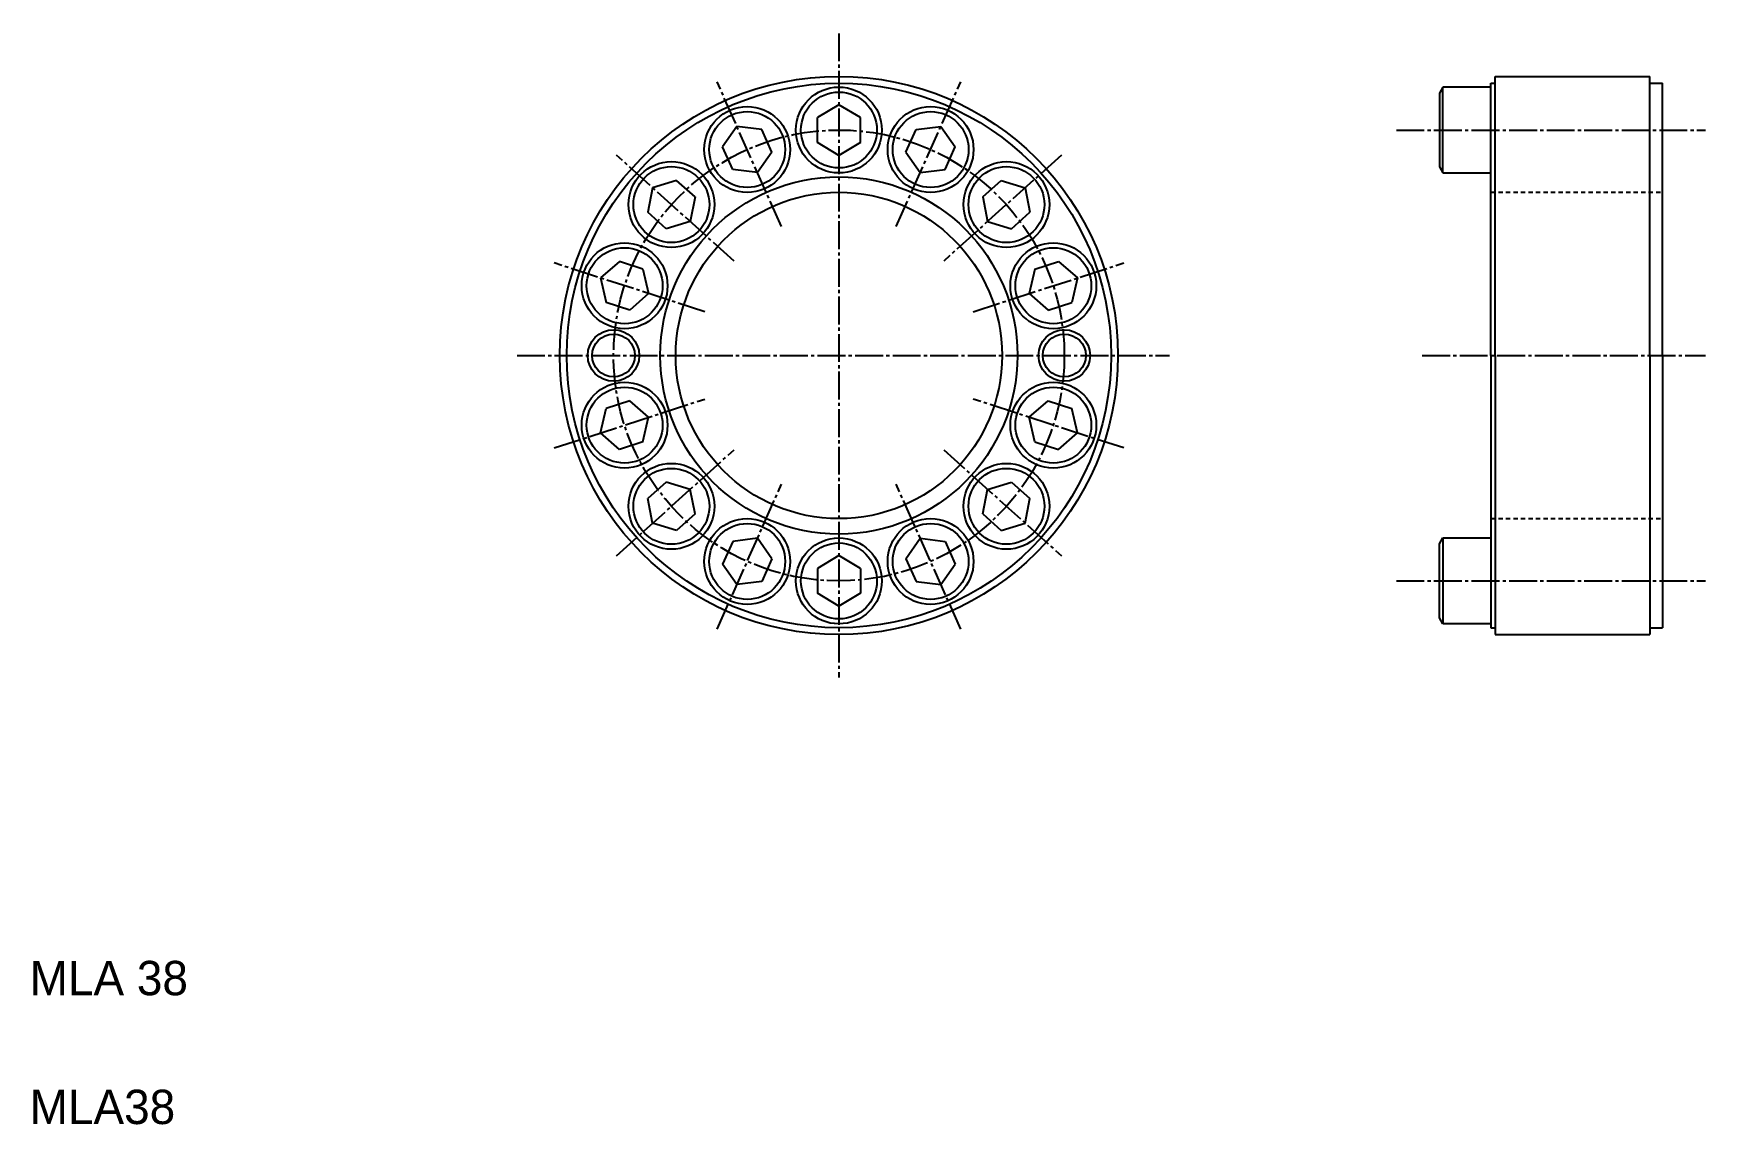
# Model space of a CAD drawing. Extents: x 10 to 205, y 10 to 137.
import ezdxf

# ---------------------------------------------------------------- set-up
doc = ezdxf.new("R2010")
doc.units = 0
doc.header["$LTSCALE"] = 0.25
doc.linetypes.add('CENTER', pattern=[17.5, 13, -1.5, 1.5, -1.5])
doc.linetypes.add('DASHED', pattern=[3.5, 2, -1.5])
doc.layers.get('0').update_dxf_attribs({"linetype": 'CONTINUOUS'})
doc.layers.add('CENTER', color=1, linetype='CENTER')

msp = doc.modelspace()

# ---------------------------------------------------------------- linework, layer by layer
for p, q in [((174.58, 130.74), (174.18, 130.05)), ((174.58, 120.74), (174.58, 130.74)), ((180.18, 130.74), (174.58, 130.74)), ((180.18, 99.49), (180.18, 131.19)), ((180.18, 131.19), (180.68, 131.19)), ((180.18, 120.74), (180.18, 130.74)), ((180.68, 99.49), (180.68, 131.99)), ((180.68, 131.99), (198.68, 131.99)), ((198.68, 99.49), (198.68, 131.99)), ((198.68, 131.19), (200.18, 131.19)), ((200.18, 99.49), (200.18, 131.19)), ((104.25, 128.69), (101.75, 127.19)), ((106.75, 127.19), (104.25, 128.69)), ((174.18, 130.05), (174.18, 121.44)), ((101.75, 124.3), (101.75, 127.19)), ((106.75, 124.3), (106.75, 127.19)), ((92.37, 126.17), (90.7, 123.78)), ((95.27, 125.81), (92.37, 126.17)), ((96.44, 123.17), (95.27, 125.81)), ((112.06, 123.17), (113.23, 125.81)), ((113.23, 125.81), (116.13, 126.17)), ((116.13, 126.17), (117.8, 123.78)), ((91.88, 121.14), (90.7, 123.78)), ((96.44, 123.17), (94.77, 120.78)), ((104.25, 122.79), (101.75, 124.3)), ((106.75, 124.3), (104.25, 122.79)), ((112.06, 123.17), (113.73, 120.78)), ((116.62, 121.14), (117.8, 123.78)), ((94.77, 120.78), (91.88, 121.14)), ((113.73, 120.78), (116.62, 121.14)), ((174.18, 121.44), (174.58, 120.74)), ((174.58, 120.74), (180.18, 120.74)), ((175.98, 120.74), (175.98, 120.74)), ((177.38, 120.74), (177.38, 120.74)), ((82.55, 119.03), (82, 116.17)), ((85.34, 119.88), (82.55, 119.03)), ((87.49, 117.95), (85.34, 119.88)), ((121.01, 117.95), (123.16, 119.88)), ((123.16, 119.88), (125.95, 119.03)), ((125.95, 119.03), (126.5, 116.17)), ((87.49, 117.95), (86.94, 115.08)), ((121.01, 117.95), (121.57, 115.08)), ((84.14, 114.23), (82, 116.17)), ((86.94, 115.08), (84.14, 114.23)), ((121.57, 115.08), (124.36, 114.23)), ((124.36, 114.23), (126.5, 116.17)), ((78.68, 110.43), (76.48, 108.52)), ((81.43, 109.54), (78.68, 110.43)), ((81.43, 109.54), (82.09, 106.69)), ((127.07, 109.54), (126.41, 106.69)), ((127.07, 109.54), (129.82, 110.43)), ((129.82, 110.43), (132.02, 108.52)), ((76.48, 108.52), (77.14, 105.67)), ((132.02, 108.52), (131.36, 105.67)), ((79.89, 104.78), (77.14, 105.67)), ((82.09, 106.69), (79.89, 104.78)), ((126.41, 106.69), (128.62, 104.78)), ((128.62, 104.78), (131.36, 105.67)), ((180.18, 99.49), (180.18, 67.79)), ((180.68, 99.49), (180.68, 66.99)), ((198.68, 99.49), (198.68, 66.99)), ((200.18, 99.49), (200.18, 67.79)), ((79.89, 94.21), (77.14, 93.31)), ((82.09, 92.29), (79.89, 94.21)), ((126.41, 92.29), (128.62, 94.21)), ((128.62, 94.21), (131.36, 93.31)), ((76.48, 90.47), (77.14, 93.31)), ((81.43, 89.45), (82.09, 92.29)), ((127.07, 89.45), (126.41, 92.29)), ((132.02, 90.47), (131.36, 93.31)), ((78.68, 88.56), (76.48, 90.47)), ((129.82, 88.56), (132.02, 90.47)), ((81.43, 89.45), (78.68, 88.56)), ((127.07, 89.45), (129.82, 88.56)), ((84.14, 84.75), (82, 82.82)), ((86.94, 83.9), (84.14, 84.75)), ((87.49, 81.04), (86.94, 83.9)), ((121.01, 81.04), (121.57, 83.9)), ((121.57, 83.9), (124.36, 84.75)), ((124.36, 84.75), (126.5, 82.82)), ((82.55, 79.95), (82, 82.82)), ((125.95, 79.95), (126.5, 82.82)), ((85.34, 79.11), (82.55, 79.95)), ((87.49, 81.04), (85.34, 79.11)), ((121.01, 81.04), (123.16, 79.11)), ((123.16, 79.11), (125.95, 79.95)), ((94.77, 78.21), (91.88, 77.85)), ((96.44, 75.81), (94.77, 78.21)), ((112.06, 75.81), (113.73, 78.21)), ((113.73, 78.21), (116.62, 77.85)), ((174.18, 77.55), (174.58, 78.24)), ((174.58, 78.24), (174.58, 68.24)), ((174.58, 78.24), (180.18, 78.24)), ((180.18, 78.24), (180.18, 68.24)), ((91.88, 77.85), (90.7, 75.21)), ((104.25, 76.19), (101.75, 74.69)), ((106.75, 74.69), (104.25, 76.19)), ((116.62, 77.85), (117.8, 75.21)), ((174.18, 68.94), (174.18, 77.55)), ((92.37, 72.82), (90.7, 75.21)), ((96.44, 75.81), (95.27, 73.18)), ((101.75, 74.69), (101.75, 71.8)), ((106.75, 74.69), (106.75, 71.8)), ((112.06, 75.81), (113.23, 73.18)), ((116.13, 72.82), (117.8, 75.21)), ((95.27, 73.18), (92.37, 72.82)), ((113.23, 73.18), (116.13, 72.82)), ((104.25, 70.29), (101.75, 71.8)), ((106.75, 71.8), (104.25, 70.29)), ((174.58, 68.24), (174.18, 68.94)), ((180.18, 68.24), (174.58, 68.24)), ((180.18, 67.79), (180.68, 67.79)), ((180.68, 66.99), (198.68, 66.99)), ((198.68, 67.79), (200.18, 67.79))]:
    msp.add_line(p, q)
at = {"color": 3, "linetype": 'DASHED'}
for p, q in [((180.18, 118.49), (200.18, 118.49)), ((180.18, 80.49), (200.18, 80.49))]:
    msp.add_line(p, q, dxfattribs=at)
for centre, radius in [((104.25, 99.49), 32.5), ((104.25, 99.49), 31.7), ((104.25, 125.74), 5), ((104.25, 125.74), 4.42), ((93.57, 123.47), 5), ((93.57, 123.47), 4.42), ((114.93, 123.47), 5), ((114.93, 123.47), 4.42), ((84.74, 117.06), 5), ((84.74, 117.06), 4.42), ((123.76, 117.06), 5), ((123.76, 117.06), 4.42), ((104.25, 99.49), 20.8), ((104.25, 99.49), 19), ((79.29, 107.61), 5), ((79.29, 107.61), 4.42), ((129.22, 107.61), 5), ((129.22, 107.61), 4.42), ((78, 99.49), 2.5), ((130.5, 99.49), 2.5), ((79.29, 91.38), 5), ((79.29, 91.38), 4.42), ((129.22, 91.38), 5), ((129.22, 91.38), 4.42), ((84.74, 81.93), 5), ((84.74, 81.93), 4.42), ((123.76, 81.93), 5), ((123.76, 81.93), 4.42), ((93.57, 75.51), 5), ((93.57, 75.51), 4.42), ((114.93, 75.51), 5), ((114.93, 75.51), 4.42), ((104.25, 73.24), 5), ((104.25, 73.24), 4.42)]:
    msp.add_circle(centre, radius)
at = {"color": 3}
for centre in [(78, 99.49), (130.5, 99.49)]:
    msp.add_circle(centre, 3, dxfattribs=at)
at = {"layer": 'CENTER', "color": 1, "linetype": 'CENTER'}
for p, q in [((104.25, 136.99), (104.25, 62)), ((169.18, 125.74), (205.18, 125.74)), ((66.76, 99.49), (142.74, 99.49)), ((172.18, 99.49), (205.18, 99.49)), ((169.18, 73.24), (205.18, 73.24))]:
    msp.add_line(p, q, dxfattribs=at)
at = {"layer": 'CENTER'}
for p, q in [((97.57, 114.5), (90.06, 131.35)), ((110.93, 114.5), (118.44, 131.35)), ((92.04, 110.49), (78.33, 122.83)), ((130.17, 122.83), (116.46, 110.49)), ((88.63, 104.57), (71.08, 110.27)), ((119.87, 104.57), (137.42, 110.27)), ((71.08, 88.72), (88.63, 94.42)), ((137.42, 88.72), (119.87, 94.42)), ((78.33, 76.16), (92.04, 88.5)), ((116.46, 88.5), (130.17, 76.16)), ((90.06, 67.63), (97.57, 84.49)), ((118.44, 67.63), (110.93, 84.49))]:
    msp.add_line(p, q, dxfattribs=at)
at = {"layer": 'CENTER', "color": 1, "linetype": 'CENTER'}
msp.add_circle((104.25, 99.49), 26.25, dxfattribs=at)

# ---------------------------------------------------------------- texts
for s, p in [('MLA 38', (10, 25)), ('MLA38', (10, 10))]:
    msp.add_text(s, height=4).set_placement(p)

doc.saveas('drawing.dxf')
